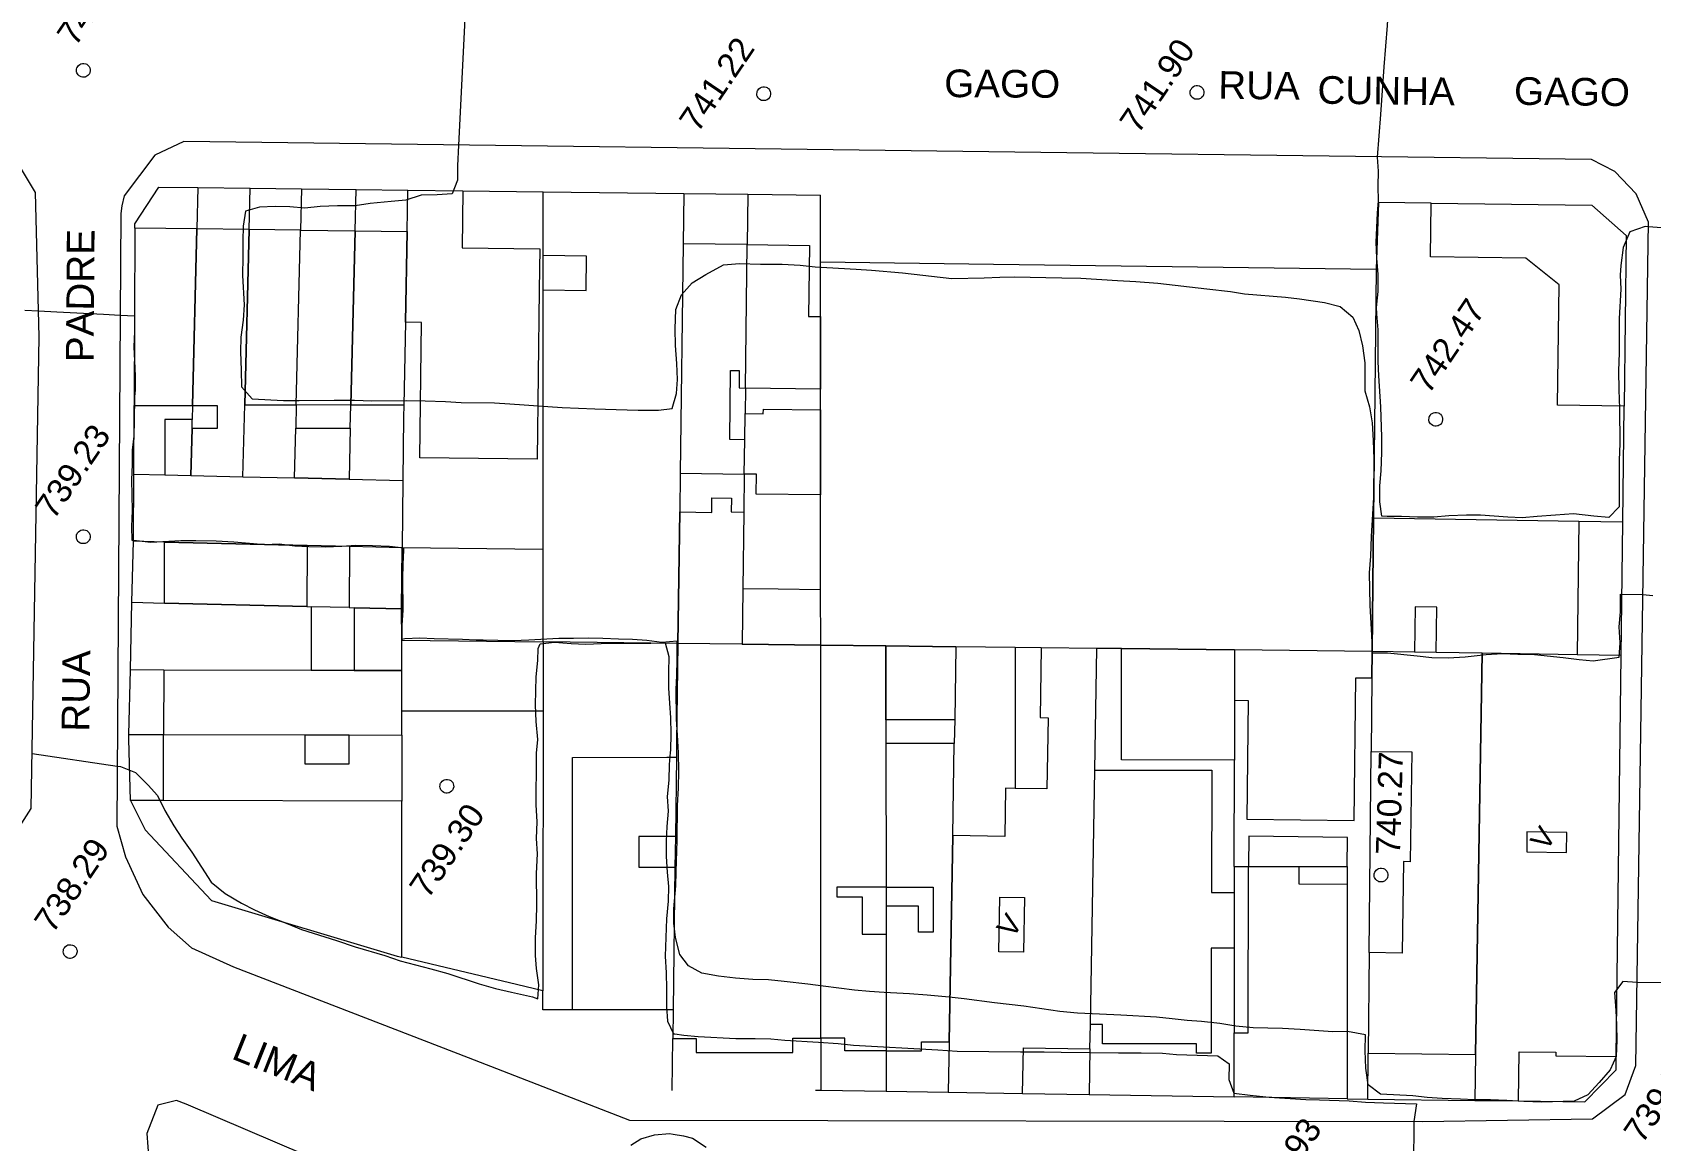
# Model space of a CAD drawing. Header units: metres. Extents: x 325024 to 7190115, y 7391967 to 10157759.
# Drawn here: x 325706.5 to 325823.6, y 7392948.6 to 7393028.8 of the extents above; entities that cross this region are included whole.
import ezdxf
from ezdxf.enums import TextEntityAlignment as Align

# ---------------------------------------------------------------- set-up
doc = ezdxf.new("R2010")
doc.units = ezdxf.units.M
doc.layers.get('0').update_dxf_attribs({"lineweight": 18})
for name, color, linetype, lineweight in [('100_SIST_VIARIO_MEIO_FIO', 1, 'Continuous', 18), ('108_SEP_FIS_CANT_CENT_ILHA', 7, 'Continuous', 18), ('144_P_DUPLA_ASF_TOP', 7, 'Continuous', 18), ('160_P_SIMP_ASF_TOP', 7, 'Continuous', 18), ('206_MURO_E_MURO_ARRIMO', 7, 'Continuous', 18), ('214_PROJ_BEIRAL_EDIF', 10, 'Continuous', 18), ('600_CURVA_MESTRA', 14, 'Continuous', 18), ('604_CURVA_INTERM', 7, 'Continuous', 18), ('606_PTO_COTADO', 7, 'Continuous', 18), ('608_PTO_COTADO_INTERVIA', 1, 'Continuous', 18), ('624_SEGM_CURVA_MESTRA', 14, 'Continuous', 18), ('626_SEGM_CURVA_INTERM', 7, 'Continuous', 18)]:
    doc.layers.add(name, color=color, linetype=linetype, lineweight=lineweight)
doc.styles.add('Style-Arial', font='arial.ttf', dxfattribs={"height": 1.75})

# ---------------------------------------------------------------- blocks, each defined once
blk = doc.blocks.new('SP09')
at = {"color": 0, "linetype": 'Continuous'}
blk.add_lwpolyline([(-0.03, -0.51), (-0.14, -0.49), (-0.24, -0.46), (-0.31, -0.42), (-0.35, -0.39), (-0.42, -0.31), (-0.47, -0.24), (-0.51, -0.15), (-0.52, -0.09), (-0.52, 0.03), (-0.51, 0.11), (-0.48, 0.2), (-0.44, 0.27), (-0.4, 0.33), (-0.32, 0.39), (-0.23, 0.44), (-0.15, 0.48), (-0.1, 0.48), (-0.03, 0.48), (0.08, 0.48), (0.19, 0.44), (0.27, 0.4), (0.35, 0.32), (0.41, 0.23), (0.46, 0.11), (0.48, 0.03), (0.48, -0.03), (0.47, -0.08), (0.44, -0.21), (0.38, -0.3), (0.31, -0.38), (0.23, -0.44), (0.1, -0.49), (0.02, -0.51)], close=True, dxfattribs=at)
blk = doc.blocks.new('SP10')
at = {"color": 0, "linetype": 'Continuous'}
blk.add_lwpolyline([(-0.03, -0.51), (-0.14, -0.49), (-0.24, -0.46), (-0.31, -0.42), (-0.35, -0.39), (-0.42, -0.31), (-0.47, -0.24), (-0.51, -0.15), (-0.52, -0.09), (-0.52, 0.03), (-0.51, 0.11), (-0.48, 0.2), (-0.44, 0.27), (-0.4, 0.33), (-0.32, 0.39), (-0.23, 0.44), (-0.15, 0.48), (-0.1, 0.48), (-0.03, 0.48), (0.08, 0.48), (0.19, 0.44), (0.27, 0.4), (0.35, 0.32), (0.41, 0.23), (0.46, 0.11), (0.48, 0.03), (0.48, -0.03), (0.47, -0.08), (0.44, -0.21), (0.38, -0.3), (0.31, -0.38), (0.23, -0.44), (0.1, -0.49), (0.02, -0.51)], close=True, dxfattribs=at)

msp = doc.modelspace()

# ---------------------------------------------------------------- linework, layer by layer
at = {"layer": '100_SIST_VIARIO_MEIO_FIO'}
msp.add_lwpolyline([(325666.672, 7393021.553), (325607.862, 7393022.135), (325583.064, 7393022.54), (325581.926, 7393021.819), (325581.338, 7393020.162), (325581.343, 7393012.567), (325582.338, 7393011.591), (325585.356, 7393011.11), (325595.789, 7393009.141), (325604.543, 7393006.889), (325615.533, 7393003.364), (325657.716, 7392986.603), (325682.274, 7392976.693), (325696.407, 7392971.105), (325702.076, 7392969.362), (325704.889, 7392970.207), (325706.475, 7392972.678), (325707.032, 7393006.793), (325706.787, 7393017.243), (325705.624, 7393019.151), (325703.524, 7393020.578), (325666.636, 7393021.532)], close=True, dxfattribs=at)
for points in [[(325781.372, 7393020.099), (325717.507, 7393020.916), (325715.403, 7393019.944), (325713.2, 7393016.993), (325713.013, 7393016.268), (325712.937, 7393015.722)], [(325738.067, 7392954.653), (325749.742, 7392950.13), (325807.078, 7392950.018), (325819.376, 7392950.226), (325821.736, 7392951.99), (325822.519, 7392954.074), (325823.435, 7393015.088), (325822.552, 7393017.143), (325820.999, 7393018.754), (325819.315, 7393019.613), (325781.372, 7393020.099)], [(325712.937, 7393015.722), (325712.659, 7392971.393), (325713.279, 7392969.165), (325714.542, 7392966.452), (325716.368, 7392964.08), (325718.054, 7392962.594), (325721.102, 7392961.225), (325738.067, 7392954.653)]]:
    msp.add_lwpolyline(points, dxfattribs=at)
at = {"layer": '108_SEP_FIS_CANT_CENT_ILHA'}
for points in [[(325716.98, 7392951.56), (325715.634, 7392951.202), (325714.827, 7392949.159), (325715.038, 7392946.259), (325715.836, 7392945.086), (325725.33, 7392941.033), (325728.199, 7392939.739)], [(325731.783, 7392945.155), (325728.573, 7392946.631), (325717.668, 7392951.287), (325716.98, 7392951.56)]]:
    msp.add_lwpolyline(points, dxfattribs=at)
at = {"layer": '206_MURO_E_MURO_ARRIMO'}
for p, q in [((325713.971, 7393014.968), (325715.687, 7393017.62)), ((325715.687, 7393017.62), (325718.526, 7393017.586)), ((325718.526, 7393017.586), (325722.295, 7393017.541)), ((325722.295, 7393017.541), (325726.02, 7393017.496)), ((325726.02, 7393017.496), (325729.97, 7393017.448)), ((325729.97, 7393017.448), (325733.705, 7393017.403)), ((325737.679, 7393017.356), (325743.496, 7393017.286)), ((325753.674, 7393017.163), (325758.306, 7393017.107)), ((325758.306, 7393017.107), (325763.547, 7393017.044)), ((325807.727, 7393016.463), (325803.903, 7393016.509)), ((325713.969, 7393014.648), (325713.971, 7393014.968)), ((325713.879, 7392996.869), (325713.904, 7393001.831)), ((325821.573, 7392993.404), (325821.674, 7393001.782)), ((325821.457, 7392983.74), (325821.573, 7392993.404)), ((325713.752, 7392987.588), (325713.854, 7392992.001)), ((325713.532, 7392978.03), (325713.639, 7392982.694)), ((325713.524, 7392977.686), (325713.532, 7392978.03)), ((325713.657, 7392973.257), (325713.524, 7392977.686)), ((325741.568, 7392959.944), (325733.268, 7392961.906)), ((325743.476, 7392959.493), (325741.568, 7392959.944)), ((325743.476, 7392958.117), (325743.476, 7392959.493)), ((325745.625, 7392958.114), (325743.476, 7392958.117)), ((325752.811, 7392952.273), (325752.861, 7392956.038)), ((325821.096, 7392953.773), (325821.107, 7392954.724)), ((325818.821, 7392951.46), (325821.096, 7392953.773)), ((325763.199, 7392952.302), (325763.58, 7392952.296)), ((325763.58, 7392952.296), (325768.297, 7392952.219)), ((325768.297, 7392952.219), (325772.784, 7392952.146)), ((325778.165, 7392952.058), (325782.983, 7392951.979)), ((325782.983, 7392951.979), (325793.464, 7392951.807)), ((325801.629, 7392951.674), (325803.125, 7392951.655)), ((325803.125, 7392951.655), (325810.865, 7392951.559)), ((325814.026, 7392951.519), (325818.821, 7392951.46))]:
    msp.add_line(p, q, dxfattribs=at)
for points in [[(325718.526, 7393017.586), (325718.452, 7393014.594)], [(325722.221, 7393014.549), (325722.295, 7393017.541)], [(325726.02, 7393017.496), (325725.947, 7393014.504)], [(325729.896, 7393014.456), (325729.97, 7393017.448)], [(325758.306, 7393017.107), (325758.257, 7393013.469)], [(325763.549, 7393012.225), (325763.547, 7393017.044)], [(325803.903, 7393016.509), (325803.738, 7393011.692)], [(325743.494, 7393010.181), (325743.495, 7393012.669)], [(325758.119, 7393003.09), (325758.095, 7393001.251)], [(325725.635, 7393001.861), (325725.593, 7393000.188)], [(325729.544, 7393000.18), (325729.585, 7393001.853)], [(325733.411, 7393001.844), (325733.395, 7393000.973), (325733.348, 7392996.389)], [(325718.137, 7393001.822), (325718.112, 7393000.817)], [(325758.037, 7392996.868), (325758, 7392994.117)], [(325818.399, 7392993.457), (325821.573, 7392993.404)], [(325729.471, 7392987.2), (325726.724, 7392987.268)], [(325777.637, 7392984.327), (325777.631, 7392974.126)], [(325743.483, 7392979.714), (325743.478, 7392962.829)], [(325773.255, 7392979.077), (325773.225, 7392977.366)], [(325713.532, 7392978.03), (325716.044, 7392978.025)], [(325793.475, 7392968.476), (325793.48, 7392976.18)], [(325803.233, 7392962.248), (325803.382, 7392976.806)], [(325793.475, 7392968.476), (325793.474, 7392966.595)], [(325793.475, 7392968.476), (325794.493, 7392968.475)], [(325801.641, 7392968.47), (325801.64, 7392967.187)], [(325768.289, 7392966.983), (325768.29, 7392965.606)], [(325743.478, 7392962.829), (325743.476, 7392959.493)], [(325793.471, 7392962.573), (325793.467, 7392956.438)], [(325763.578, 7392956.054), (325763.58, 7392952.296)], [(325768.295, 7392955.14), (325768.297, 7392952.219)], [(325783.04, 7392955.279), (325782.983, 7392951.979)], [(325803.125, 7392951.655), (325803.159, 7392954.968)]]:
    msp.add_lwpolyline(points, dxfattribs=at)
at = {"layer": '214_PROJ_BEIRAL_EDIF'}
for points in [[(325733.525, 7393007.847), (325733.648, 7393014.411), (325733.705, 7393017.403), (325737.679, 7393017.356), (325737.629, 7393013.22), (325743.242, 7393013.152), (325743.207, 7393010.184), (325743.059, 7392997.938), (325734.581, 7392998.04), (325734.699, 7393007.833)], [(325743.496, 7393017.286), (325753.674, 7393017.163), (325753.626, 7393013.531), (325753.405, 7392996.929), (325753.368, 7392994.121), (325753.241, 7392984.612), (325743.485, 7392984.726), (325743.488, 7392991.402), (325743.494, 7393010.181), (325746.603, 7393010.143), (325746.633, 7393012.632), (325743.495, 7393012.669)], [(325807.727, 7393016.463), (325819.326, 7393016.323), (325821.823, 7393014.119), (325821.674, 7393001.782), (325816.86, 7393001.846), (325816.976, 7393010.558), (325814.565, 7393012.492), (325807.676, 7393012.583)], [(325718.137, 7393001.822), (325718.452, 7393014.594), (325713.969, 7393014.648), (325713.904, 7393001.831)], [(325718.096, 7393000.166), (325718.012, 7392996.767), (325721.78, 7392996.674), (325721.908, 7393001.87), (325722.221, 7393014.549), (325718.452, 7393014.594), (325718.137, 7393001.822), (325719.921, 7393001.818), (325719.917, 7393000.162)], [(325722.221, 7393014.549), (325721.908, 7393001.87), (325725.635, 7393001.861), (325725.947, 7393014.504)], [(325725.635, 7393001.861), (325725.947, 7393014.504), (325729.896, 7393014.456), (325729.585, 7393001.853)], [(325733.648, 7393014.411), (325733.525, 7393007.847), (325733.411, 7393001.844), (325729.585, 7393001.853), (325729.896, 7393014.456)], [(325758.119, 7393003.09), (325758.257, 7393013.469), (325753.626, 7393013.531), (325753.405, 7392996.929), (325758.037, 7392996.868), (325758.07, 7392999.346), (325756.984, 7392999.361), (325757.051, 7393004.36), (325757.675, 7393004.352), (325757.658, 7393003.097)], [(325763.551, 7393008.258), (325763.554, 7393003.018), (325758.119, 7393003.09), (325758.257, 7393013.469), (325762.746, 7393013.409), (325762.678, 7393008.269)], [(325718.096, 7393000.166), (325718.112, 7393000.817), (325716.13, 7393000.821), (325716.121, 7392996.814), (325718.012, 7392996.767)], [(325763.555, 7393001.503), (325763.558, 7392995.357), (325758.899, 7392995.419), (325758.918, 7392996.856), (325758.037, 7392996.868), (325758.07, 7392999.346), (325758.095, 7393001.251), (325759.415, 7393001.233), (325759.419, 7393001.558)], [(325729.453, 7392996.485), (325725.504, 7392996.582), (325725.593, 7393000.188), (325729.544, 7393000.18)], [(325729.481, 7392991.615), (325726.415, 7392991.691), (325716.11, 7392991.945), (325713.854, 7392992.001), (325713.879, 7392996.869), (325716.121, 7392996.814), (325718.012, 7392996.767), (325721.78, 7392996.674), (325725.504, 7392996.582), (325729.453, 7392996.485), (325733.348, 7392996.389), (325733.299, 7392991.521)], [(325806.517, 7392983.98), (325803.456, 7392984.026), (325803.554, 7392993.705), (325818.399, 7392993.457), (325818.27, 7392983.793), (325811.405, 7392983.908), (325808.087, 7392983.957), (325808.131, 7392987.233), (325806.56, 7392987.254)], [(325726.415, 7392991.691), (325726.405, 7392987.275), (325716.1, 7392987.53), (325716.11, 7392991.945)], [(325729.821, 7392987.191), (325733.254, 7392987.106), (325733.299, 7392991.521), (325729.481, 7392991.615), (325729.471, 7392987.2)], [(325733.254, 7392987.106), (325733.259, 7392984.845), (325743.485, 7392984.726), (325743.488, 7392991.402), (325733.299, 7392991.521)], [(325716.1, 7392987.53), (325726.405, 7392987.275), (325726.724, 7392987.268), (325726.714, 7392982.666), (325716.055, 7392982.689), (325713.639, 7392982.694), (325713.752, 7392987.588)], [(325733.254, 7392987.106), (325729.821, 7392987.191), (325729.812, 7392982.659), (325733.265, 7392982.651), (325733.259, 7392984.845)], [(325733.265, 7392982.651), (325733.259, 7392984.845), (325743.485, 7392984.726), (325743.483, 7392979.714), (325733.271, 7392979.709)], [(325768.283, 7392979.075), (325768.284, 7392977.364), (325768.289, 7392966.983), (325764.726, 7392966.981), (325764.726, 7392966.286), (325766.563, 7392966.286), (325766.565, 7392963.571), (325768.291, 7392963.571), (325768.295, 7392955.14), (325765.299, 7392955.139), (325765.299, 7392956.055), (325763.578, 7392956.054), (325763.563, 7392984.491), (325768.28, 7392984.436)], [(325768.28, 7392984.436), (325773.348, 7392984.377), (325773.255, 7392979.077), (325768.283, 7392979.075)], [(325779.518, 7392984.305), (325779.43, 7392979.245), (325780.012, 7392979.235), (325779.922, 7392974.086), (325777.631, 7392974.126), (325776.931, 7392974.138), (325776.87, 7392970.658), (325773.109, 7392970.724), (325772.848, 7392955.796), (325772.784, 7392952.146), (325778.165, 7392952.058), (325778.223, 7392955.364), (325783.04, 7392955.279), (325783.071, 7392957.047), (325783.393, 7392975.454), (325783.547, 7392984.258)], [(325793.483, 7392980.5), (325793.48, 7392976.18), (325785.321, 7392976.186), (325785.326, 7392984.237), (325793.486, 7392984.142)], [(325793.483, 7392980.5), (325794.487, 7392980.487), (325794.373, 7392971.899), (325802.139, 7392971.796), (325802.276, 7392982.13), (325803.436, 7392982.115), (325803.456, 7392984.026), (325793.486, 7392984.142)], [(325803.456, 7392984.026), (325803.436, 7392982.115), (325803.382, 7392976.806), (325806.309, 7392976.767), (325806.204, 7392968.822), (325805.707, 7392968.828), (325805.619, 7392962.216), (325803.233, 7392962.248), (325803.159, 7392954.968), (325810.92, 7392954.865), (325811.405, 7392983.908), (325808.087, 7392983.957), (325806.517, 7392983.98)], [(325818.27, 7392983.793), (325811.405, 7392983.908), (325810.92, 7392954.865), (325810.865, 7392951.559), (325814.026, 7392951.519), (325814.073, 7392955.069), (325816.741, 7392955.034), (325816.737, 7392954.782), (325821.107, 7392954.724), (325821.457, 7392983.74)], [(325716.044, 7392978.025), (325726.248, 7392978.002), (325729.465, 7392977.995), (325733.274, 7392977.987), (325733.271, 7392979.709), (325733.265, 7392982.651), (325729.812, 7392982.659), (325726.714, 7392982.666), (325716.055, 7392982.689)], [(325729.465, 7392977.995), (325733.274, 7392977.987), (325733.272, 7392973.214), (325716.034, 7392973.252), (325716.044, 7392978.025), (325726.248, 7392978.002), (325726.249, 7392975.892), (325729.466, 7392975.893)], [(325768.289, 7392966.983), (325771.701, 7392966.985), (325771.703, 7392963.736), (325770.628, 7392963.735), (325770.627, 7392965.607), (325768.29, 7392965.606), (325768.291, 7392963.571), (325768.295, 7392955.14), (325770.86, 7392955.142), (325770.86, 7392955.795), (325772.848, 7392955.796), (325773.109, 7392970.724), (325773.225, 7392977.366), (325768.284, 7392977.364)], [(325783.071, 7392957.047), (325783.393, 7392975.454), (325791.846, 7392975.448), (325791.84, 7392966.596), (325793.474, 7392966.595), (325793.471, 7392962.573), (325791.813, 7392962.574), (325791.808, 7392954.983), (325790.747, 7392954.984), (325790.747, 7392955.648), (325783.953, 7392955.652), (325783.954, 7392957.046)], [(325716.034, 7392973.252), (325713.657, 7392973.257), (325714.72, 7392971.136), (325719.515, 7392966.025), (325732.933, 7392961.985), (325733.268, 7392961.906), (325733.272, 7392973.214)], [(325794.493, 7392968.475), (325798.15, 7392968.473), (325801.641, 7392968.47), (325801.669, 7392970.575), (325794.522, 7392970.669)], [(325814.646, 7392970.986), (325814.627, 7392969.529), (325817.5, 7392969.491), (325817.519, 7392970.947)], [(325801.64, 7392967.187), (325801.629, 7392951.674), (325793.464, 7392951.807), (325793.467, 7392956.438), (325794.485, 7392956.438), (325794.493, 7392968.475), (325798.15, 7392968.473), (325798.134, 7392967.233)], [(325776.513, 7392966.266), (325778.298, 7392966.235), (325778.229, 7392962.27), (325776.444, 7392962.301)]]:
    msp.add_lwpolyline(points, close=True, dxfattribs=at)
for points in [[(325763.559, 7392993.178), (325763.558, 7392995.357), (325763.555, 7393001.503), (325763.554, 7393003.018), (325763.551, 7393008.258), (325763.549, 7393012.225), (325776.052, 7393012.059)], [(325776.052, 7393012.059), (325803.738, 7393011.692), (325803.554, 7392993.705), (325803.456, 7392984.026), (325793.486, 7392984.142), (325785.326, 7392984.237), (325783.547, 7392984.258)], [(325753.368, 7392994.121), (325755.687, 7392994.09), (325755.701, 7392995.144), (325757.102, 7392995.125), (325757.089, 7392994.129), (325758, 7392994.117), (325757.926, 7392988.561), (325757.873, 7392984.585)], [(325757.855, 7392984.558), (325753.241, 7392984.612), (325753.368, 7392994.121)], [(325783.547, 7392984.258), (325779.518, 7392984.305), (325777.637, 7392984.327), (325773.348, 7392984.377), (325768.28, 7392984.436), (325763.563, 7392984.491), (325763.561, 7392988.496), (325763.559, 7392993.178)], [(325760.484, 7392988.532), (325757.926, 7392988.561), (325757.873, 7392984.585)], [(325757.873, 7392984.558), (325763.563, 7392984.491), (325763.561, 7392988.496), (325760.484, 7392988.532)], [(325757.855, 7392984.558), (325753.241, 7392984.612), (325753.146, 7392977.441)], [(325763.578, 7392956.054), (325763.563, 7392984.491), (325757.873, 7392984.558), (325757.855, 7392984.558)], [(325757.873, 7392984.585), (325757.873, 7392984.558)], [(325753.146, 7392977.441), (325753.131, 7392976.374), (325753.055, 7392970.658), (325753.026, 7392968.418), (325752.888, 7392958.105), (325752.861, 7392956.038), (325754.569, 7392956.039), (325754.569, 7392955.027), (325761.552, 7392955.031), (325761.551, 7392956.053), (325763.578, 7392956.054)], [(325745.621, 7392966.069), (325745.616, 7392976.37), (325752.44, 7392976.374)], [(325752.44, 7392976.374), (325753.131, 7392976.374), (325753.055, 7392970.658), (325750.415, 7392970.657), (325750.417, 7392968.417), (325753.026, 7392968.418)], [(325753.026, 7392968.418), (325752.888, 7392958.105), (325745.625, 7392958.114), (325745.621, 7392966.069)]]:
    msp.add_lwpolyline(points, dxfattribs=at)
at = {"layer": '600_CURVA_MESTRA', "elevation": 740}
for points in [[(325708.317, 7393008.585), (325706.988, 7393008.655), (325706.017, 7393008.703)], [(325753.229, 7392977.567), (325753.144, 7392979.152), (325753.117, 7392981.288), (325753.165, 7392982.296), (325753.189, 7392983.457), (325753.177, 7392984.47), (325753.194, 7392984.785), (325752.078, 7392984.692), (325750.997, 7392984.828), (325749.964, 7392984.89), (325748.941, 7392984.92), (325747.806, 7392984.976), (325746.769, 7392984.989), (325745.678, 7392984.963), (325744.635, 7392984.963), (325742.463, 7392984.838), (325741.339, 7392984.802), (325740.212, 7392984.815), (325739.145, 7392984.849), (325738.654, 7392984.84), (325737.647, 7392984.894), (325735.614, 7392984.945), (325734.583, 7392985.004), (325733.494, 7392984.935), (325733.278, 7392984.909), (325733.304, 7392985.939), (325733.372, 7392987.018), (325733.345, 7392989.299), (325733.361, 7392990.344), (325733.418, 7392991.349), (325733.405, 7392991.496), (325732.386, 7392991.618), (325731.138, 7392991.672), (325729.94, 7392991.69), (325728.927, 7392991.619), (325727.746, 7392991.577), (325726.546, 7392991.592), (325725.536, 7392991.655), (325724.409, 7392991.79), (325723.376, 7392991.748), (325721.127, 7392991.929), (325719.831, 7392992.002), (325718.379, 7392992.035), (325717.28, 7392992.036), (325715.12, 7392991.924), (325714.085, 7392992.037), (325713.777, 7392992.049), (325713.75, 7392993.074), (325713.787, 7392994.227), (325713.737, 7392996.444), (325713.781, 7392997.553), (325713.795, 7392998.59), (325713.909, 7392999.613), (325713.939, 7393000.73), (325713.955, 7393002.462), (325714.01, 7393002.933), (325714.015, 7393003.958), (325713.97, 7393005.059), (325713.906, 7393006.063), (325713.96, 7393007.169), (325713.956, 7393008.278), (325712.891, 7393008.345), (325711.685, 7393008.408)], [(325828.069, 7392960.015), (325822.61, 7392960.094), (325821.579, 7392960.165), (325820.963, 7392959.361), (325821.082, 7392958.054), (325821.131, 7392957.033), (325821.151, 7392955.906), (325821.087, 7392954.72), (325820.659, 7392953.768), (325819.874, 7392952.848), (325819.048, 7392951.959), (325818.067, 7392951.504), (325815.696, 7392951.434), (325814.419, 7392951.467), (325813.185, 7392951.548), (325812.008, 7392951.592), (325810.866, 7392951.586), (325809.834, 7392951.65), (325808.501, 7392951.696), (325807.438, 7392951.759), (325806.399, 7392951.884), (325804.062, 7392952.001), (325803.162, 7392952.68), (325802.998, 7392953.882), (325802.947, 7392955.131), (325802.975, 7392956.289), (325801.662, 7392956.544), (325800.6, 7392956.527), (325798.244, 7392956.691), (325796.97, 7392956.761), (325794.836, 7392956.815), (325793.596, 7392956.931), (325792.438, 7392957.128), (325791.097, 7392957.26), (325790.077, 7392957.324), (325788.993, 7392957.465), (325787.844, 7392957.588), (325785.266, 7392957.713), (325783.717, 7392957.806), (325782.127, 7392957.864), (325780.854, 7392957.976), (325778.267, 7392958.377), (325776.144, 7392958.605), (325773.934, 7392958.892), (325772.854, 7392959.032), (325771.257, 7392959.17), (325769.979, 7392959.261), (325768.149, 7392959.352), (325767.106, 7392959.422), (325766.016, 7392959.536), (325763.75, 7392959.829), (325762.629, 7392959.976), (325760.917, 7392960.165), (325759.801, 7392960.267), (325758.652, 7392960.291), (325757.404, 7392960.394), (325756.172, 7392960.531), (325754.978, 7392960.767), (325754.01, 7392961.296), (325753.381, 7392962.11), (325753.052, 7392963.336), (325752.95, 7392964.381), (325752.935, 7392965.425), (325753.091, 7392967.069), (325753.101, 7392968.115), (325753.182, 7392970.353), (325753.211, 7392972.882), (325753.272, 7392974.14), (325753.309, 7392975.4), (325753.277, 7392976.693), (325753.229, 7392977.567)]]:
    msp.add_lwpolyline(points, dxfattribs=at)
at = {"layer": '604_CURVA_INTERM', "flags": 128}
for points, elevation in [([(325804.323, 7393026.321), (325804.548, 7393029.316), (325804.661, 7393031.013), (325804.268, 7393031.965), (325803.508, 7393032.876), (325802.451, 7393033.78), (325801.139, 7393034.568), (325800.079, 7393035.083), (325798.819, 7393035.636), (325796.958, 7393036.35), (325795.885, 7393036.71), (325794.679, 7393037.057), (325793.369, 7393037.394), (325792.885, 7393037.498)], 742), ([(325737.856, 7393030.285), (325737.358, 7393020.662), (325737.29, 7393019.157), (325737.292, 7393018.118), (325736.904, 7393017.138), (325735.837, 7393017.063), (325734.669, 7393017.039), (325733.562, 7393016.676), (325732.488, 7393016.589), (325730.981, 7393016.426), (325729.893, 7393016.279), (325728.618, 7393016.272), (325727.36, 7393016.224), (325726.266, 7393016.11), (325725.173, 7393016.199), (325724.113, 7393016.223), (325722.972, 7393016.174), (325721.963, 7393015.886), (325721.803, 7393014.791), (325721.781, 7393013.734), (325721.781, 7393012.581), (325721.759, 7393011.221), (325721.859, 7393009.112), (325721.8, 7393007.992), (325721.629, 7393006.759), (325721.599, 7393005.703), (325721.648, 7393004.383), (325721.67, 7393003.17), (325722.455, 7393002.311), (325724.724, 7393002.197), (325725.836, 7393002.186), (325728.372, 7393002.208), (325729.838, 7393002.206), (325731.101, 7393002.172), (325733.576, 7393002.178), (325734.961, 7393002.166), (325736.421, 7393002.119), (325737.564, 7393002.046), (325739.968, 7393002.012), (325741.083, 7393001.946), (325744.867, 7393001.686), (325747.236, 7393001.59), (325748.763, 7393001.531), (325750.356, 7393001.492), (325751.827, 7393001.484), (325752.83, 7393001.6), (325753.136, 7393002.689), (325753.202, 7393003.699), (325753.159, 7393004.858), (325753.071, 7393006.165), (325753.037, 7393007.365), (325753.086, 7393008.775), (325753.493, 7393009.839), (325754.279, 7393010.692), (325755.251, 7393011.311), (325756.533, 7393011.994), (325757.702, 7393012.095), (325759.208, 7393012.051), (325760.787, 7393012.043), (325762.077, 7393011.983), (325763.166, 7393011.844), (325766.133, 7393011.694), (325767.242, 7393011.621), (325769.478, 7393011.413), (325773.058, 7393011.013), (325775.389, 7393011.056)], 741), ([(325742.946, 7392962.026), (325742.944, 7392963.315), (325743.018, 7392964.537), (325743.043, 7392965.736), (325743.008, 7392967.965), (325743.074, 7392969.403), (325743.019, 7392970.503), (325743.048, 7392971.706), (325742.993, 7392972.929), (325742.98, 7392974.054), (325743.002, 7392975.197), (325743.005, 7392976.666), (325743.099, 7392977.666), (325742.992, 7392978.955), (325742.929, 7392980.165), (325742.971, 7392981.192), (325742.99, 7392982.198), (325743.101, 7392983.387), (325743.127, 7392984.248), (325743.272, 7392984.587), (325744.319, 7392984.713), (325745.512, 7392984.615), (325746.575, 7392984.561), (325747.696, 7392984.617), (325748.884, 7392984.638), (325751.29, 7392984.622), (325752.311, 7392984.656), (325752.576, 7392983.658), (325752.55, 7392982.521), (325752.566, 7392981.381), (325752.623, 7392980.281), (325752.708, 7392979.239), (325752.721, 7392978.07), (325752.693, 7392976.901), (325752.678, 7392976.733)], 739), ([(325706.54, 7392976.658), (325712.686, 7392975.728), (325712.929, 7392975.707), (325714.017, 7392975.288), (325714.921, 7392974.36), (325715.611, 7392973.615), (325716.131, 7392972.537), (325716.786, 7392971.427), (325717.371, 7392970.532), (325718.072, 7392969.516), (325719.472, 7392967.353), (325720.505, 7392966.512), (325721.672, 7392965.827), (325722.606, 7392965.334), (325723.674, 7392964.87), (325725.015, 7392964.32), (325726.014, 7392963.93), (325728.547, 7392963.113), (325729.906, 7392962.674), (325732.036, 7392962.038), (325733.152, 7392961.664), (325735.36, 7392961.084), (325736.59, 7392960.724), (325738.859, 7392959.981), (325740.035, 7392959.657), (325741.198, 7392959.384)], 739), ([(325752.678, 7392976.733), (325752.595, 7392975.858), (325752.589, 7392974.725), (325752.452, 7392973.551), (325752.527, 7392972.468), (325752.439, 7392971.375), (325752.394, 7392970.303), (325752.383, 7392969.188), (325752.456, 7392968.055), (325752.546, 7392967.024), (325752.541, 7392965.979), (325752.41, 7392964.699), (325752.308, 7392961.981), (325752.388, 7392960.787), (325752.412, 7392959.629), (325752.404, 7392958.358), (325752.48, 7392957.288), (325752.909, 7392956.36), (325753.016, 7392956.369), (325753.659, 7392956.264), (325754.697, 7392956.186), (325757.418, 7392956.042), (325758.815, 7392956.039), (325759.968, 7392955.998), (325760.976, 7392955.907), (325763.412, 7392955.761), (325764.821, 7392955.664), (325765.932, 7392955.553), (325772.026, 7392955.225), (325773.432, 7392955.128), (325778.025, 7392955.078), (325779.73, 7392955.072), (325780.947, 7392955.034), (325785.092, 7392954.989), (325786.753, 7392954.988), (325788.284, 7392954.963), (325789.308, 7392954.873), (325792.281, 7392954.782), (325793.1, 7392954.196), (325793.08, 7392953.06), (325793.438, 7392952.086), (325794.629, 7392951.925), (325796.009, 7392951.781), (325798.64, 7392951.618), (325799.644, 7392951.608), (325801.787, 7392951.514), (325802.978, 7392951.425), (325804.257, 7392951.369), (325806.644, 7392951.313), (325806.461, 7392950.019), (325806.421, 7392943.568)], 739), ([(325741.198, 7392959.384), (325742.713, 7392959.051), (325743.116, 7392958.895), (325743.178, 7392959.919), (325743.017, 7392961.089), (325742.946, 7392962.026)], 739), ([(325749.837, 7392948.315), (325750.546, 7392948.764), (325751.545, 7392949.066), (325752.629, 7392949.15), (325752.893, 7392949.116), (325753.648, 7392949.003), (325754.291, 7392948.812), (325755.276, 7392948.166)], 738)]:
    msp.add_lwpolyline(points, dxfattribs=dict(at, elevation=elevation))
at = {"layer": '604_CURVA_INTERM'}
for points, elevation in [([(325829.123, 7393014.306), (325823.43, 7393014.747), (325823.191, 7393014.776), (325822.075, 7393014.399), (325821.597, 7393013.263), (325821.431, 7393011.945), (325821.39, 7393011.256), (325821.433, 7393010.233), (325821.308, 7393008.124), (325821.301, 7393005.644), (325821.263, 7393004.335), (325821.277, 7393002.957), (325821.335, 7393001.601), (325821.366, 7392999.068), (325821.31, 7392997.869), (325821.309, 7392995.546), (325821.309, 7392994.49), (325820.573, 7392993.732), (325819.488, 7392993.826), (325818.006, 7392993.996), (325816.703, 7392993.884), (325815.374, 7392993.799), (325814.295, 7392993.708), (325813.251, 7392993.751), (325811.287, 7392993.902), (325810.281, 7392993.883), (325808.994, 7392993.833), (325807.906, 7392993.751), (325806.715, 7392993.748), (325805.567, 7392993.797), (325804.525, 7392993.803), (325804.15, 7392993.831), (325803.992, 7392994.849), (325804.012, 7392996.013), (325804.106, 7392997.097), (325804.159, 7392998.419), (325804.154, 7392999.533), (325804.085, 7393001.727), (325803.94, 7393003.973), (325803.89, 7393005.019), (325803.874, 7393007.296), (325803.781, 7393008.453), (325803.76, 7393008.919), (325803.872, 7393010.076), (325803.88, 7393011.308), (325803.791, 7393012.478), (325803.741, 7393013.64), (325803.845, 7393015.762), (325803.916, 7393016.63), (325803.893, 7393017.69), (325803.903, 7393018.783), (325803.832, 7393019.792), (325804.065, 7393022.886)], 742), ([(325775.389, 7393011.056), (325776.529, 7393011.105), (325777.568, 7393011.128), (325780.998, 7393011.069), (325782.372, 7393011.042), (325785.031, 7393010.871), (325786.357, 7393010.803), (325787.95, 7393010.681), (325791.484, 7393010.276), (325793.198, 7393010.076), (325794.217, 7393009.903), (325797.176, 7393009.65), (325798.183, 7393009.538), (325800.002, 7393009.264), (325801.14, 7393008.985), (325802.047, 7393008.225), (325802.477, 7393007.244), (325802.755, 7393006.143), (325802.906, 7393004.903), (325802.914, 7393002.88), (325803.267, 7393001.74), (325803.442, 7393000.568), (325803.52, 7392999.298), (325803.576, 7392997.971), (325803.549, 7392995.18), (325803.385, 7392992.35), (325803.331, 7392990.933), (325803.239, 7392989.717), (325803.268, 7392987.374), (325803.411, 7392985.194), (325803.436, 7392984.656), (325803.415, 7392983.94), (325804.55, 7392983.924), (325806.696, 7392983.711), (325807.76, 7392983.606), (325808.937, 7392983.566), (325810.164, 7392983.64), (325811.69, 7392983.805), (325812.875, 7392983.882), (325813.99, 7392983.831), (325815.199, 7392983.81), (325817.26, 7392983.587), (325818.427, 7392983.447), (325819.442, 7392983.355), (325821.324, 7392983.63), (325821.374, 7392984.663), (325821.316, 7392985.821), (325821.417, 7392986.887), (325821.419, 7392988.185), (325823.031, 7392988.143), (325823.741, 7392988.088)], 741)]:
    msp.add_lwpolyline(points, dxfattribs=dict(at, elevation=elevation))
at = {"layer": '624_SEGM_CURVA_MESTRA', "elevation": 740}
msp.add_lwpolyline([(325711.685, 7393008.408), (325708.317, 7393008.585)], dxfattribs=at)
at = {"layer": '626_SEGM_CURVA_INTERM', "elevation": 742}
msp.add_lwpolyline([(325804.065, 7393022.886), (325804.323, 7393026.321)], dxfattribs=at)

# ---------------------------------------------------------------- block references
at = {"layer": '606_PTO_COTADO', "rotation": 55.83005668387076}
for p in [(325759.452, 7393024.405, 741.225), (325790.787, 7393024.499, 741.905), (325808.052, 7393000.852, 742.475), (325710.234, 7392992.358, 739.23), (325736.53, 7392974.306, 739.305), (325804.094, 7392967.884, 740.26)]:
    msp.add_blockref('SP09', p, dxfattribs=at)
at = {"layer": '608_PTO_COTADO_INTERVIA', "rotation": 55.83005668387076}
for p in [(325710.241, 7393026.096, 740.465), (325709.29, 7392962.35, 738.28)]:
    msp.add_blockref('SP10', p, dxfattribs=at)

# ---------------------------------------------------------------- texts
at = {"layer": '144_P_DUPLA_ASF_TOP', "style": 'Style-Arial'}
msp.add_text('LIMA', height=2, rotation=338.23179, dxfattribs=at).set_placement((325721.236, 7392955.534), align=Align.MIDDLE_LEFT)
at = {"layer": '160_P_SIMP_ASF_TOP', "style": 'Style-Arial'}
for s, rotation, p in [('GAGO', 359.59454, (325772.501, 7393025.137)), ('RUA', 359.31201, (325792.323, 7393025.016)), ('CUNHA', 359.31201, (325799.495, 7393024.66)), ('GAGO', 359.31201, (325813.71, 7393024.582)), ('PADRE', 89.53662, (325709.972, 7393004.96)), ('RUA', 89.20697, (325709.657, 7392978.23))]:
    msp.add_text(s, height=2, rotation=rotation, dxfattribs=at).set_placement(p, align=Align.MIDDLE_LEFT)
at = {"layer": '214_PROJ_BEIRAL_EDIF', "style": 'Style-Arial'}
for p in [(325816.032, 7392969.517), (325777.443, 7392963.205)]:
    msp.add_text('V', height=1.5, rotation=55.83006, dxfattribs=at).set_placement(p)
at = {"layer": '606_PTO_COTADO', "style": 'Style-Arial'}
for s, rotation, p in [('741.22', 55.83006, (325756.046, 7393025.065, 741.225)), ('741.90', 55.83006, (325787.897, 7393024.972, 741.905)), ('742.47', 55.83006, (325808.91, 7393006.145, 742.475)), ('739.23', 55.83006, (325709.468, 7392997.07, 739.23)), ('740.27', 88.23391, (325804.697, 7392973.053, 740.26)), ('739.30', 55.83006, (325736.531, 7392969.64, 739.305)), ('738.93', 55.83006, (325797.063, 7392946.891, 738.935))]:
    msp.add_text(s, height=1.75, rotation=rotation, dxfattribs=at).set_placement(p, align=Align.MIDDLE_CENTER)
at = {"layer": '608_PTO_COTADO_INTERVIA', "style": 'Style-Arial'}
for s, p in [('740.46', (325711.041, 7393031.303, 740.465)), ('738.29', (325709.399, 7392967.133, 738.28)), ('739.57', (325824.351, 7392951.924, 739.56))]:
    msp.add_text(s, height=1.75, rotation=55.83006, dxfattribs=at).set_placement(p, align=Align.MIDDLE_CENTER)

doc.saveas('drawing.dxf')
